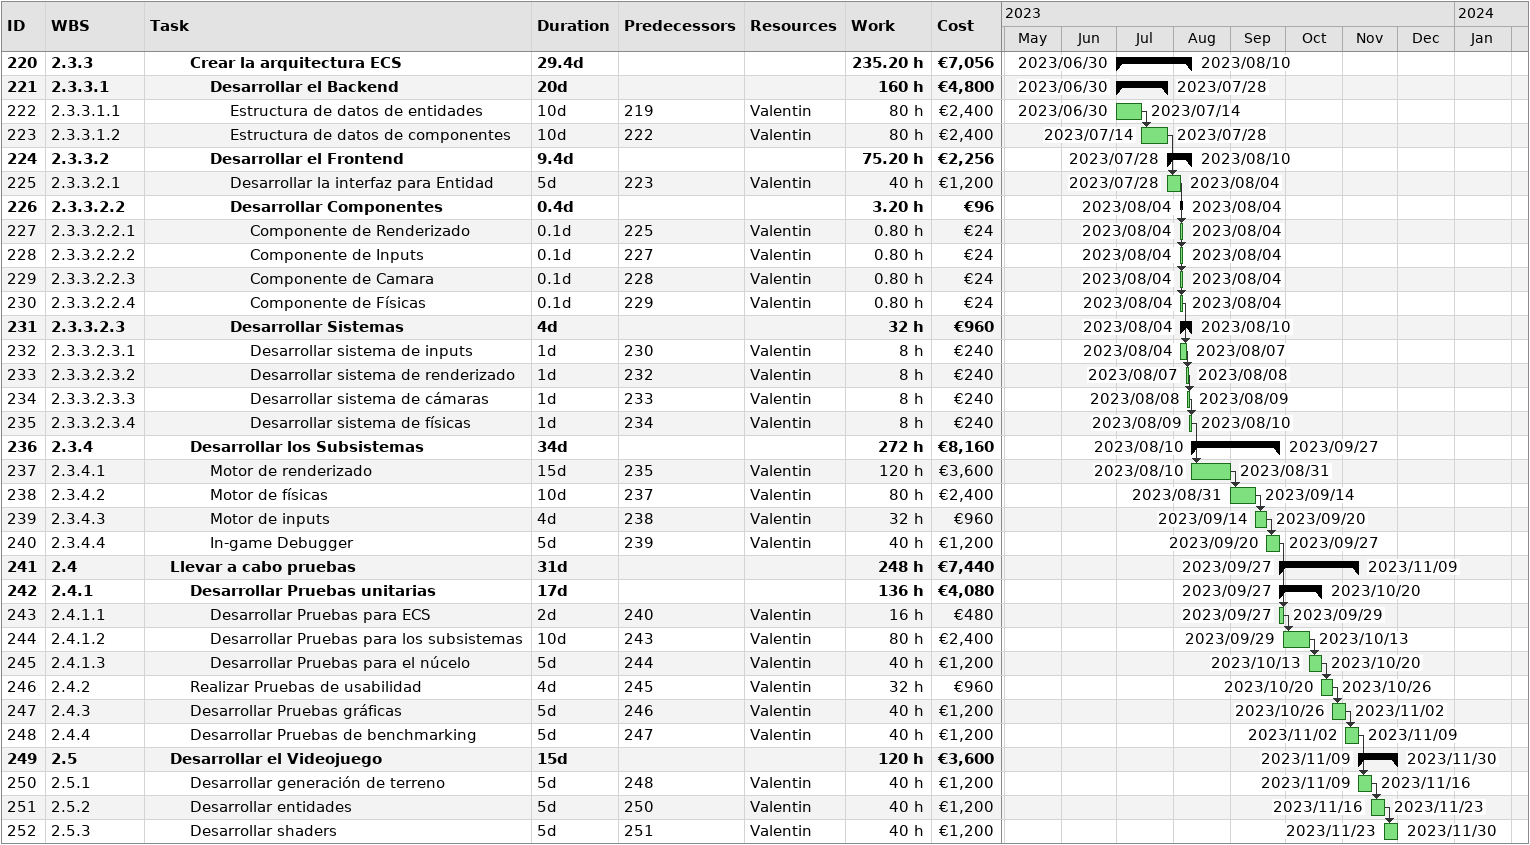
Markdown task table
| ID | WBS | Task | Duration | Start | Finish | Predecessors | Resources | Work (h) | Cost (€) |
|---|---|---|---|---|---|---|---|---|---|
| 220 | 2.3.3 | **Crear la arquitectura ECS** | 29.4d | 2023-06-30 | 2023-08-10 |  |  | 235.20 | 7056 |
| 221 | 2.3.3.1 | **Desarrollar el Backend** | 20d | 2023-06-30 | 2023-07-28 |  |  | 160 | 4800 |
| 222 | 2.3.3.1.1 | Estructura de datos de entidades | 10d | 2023-06-30 | 2023-07-14 | 219 | Valentin | 80 | 2400 |
| 223 | 2.3.3.1.2 | Estructura de datos de componentes | 10d | 2023-07-14 | 2023-07-28 | 222 | Valentin | 80 | 2400 |
| 224 | 2.3.3.2 | **Desarrollar el Frontend** | 9.4d | 2023-07-28 | 2023-08-10 |  |  | 75.20 | 2256 |
| 225 | 2.3.3.2.1 | Desarrollar la interfaz para Entidad | 5d | 2023-07-28 | 2023-08-04 | 223 | Valentin | 40 | 1200 |
| 226 | 2.3.3.2.2 | **Desarrollar Componentes** | 0.4d | 2023-08-04 | 2023-08-04 |  |  | 3.20 | 96 |
| 227 | 2.3.3.2.2.1 | Componente de Renderizado | 0.1d | 2023-08-04 | 2023-08-04 | 225 | Valentin | 0.80 | 24 |
| 228 | 2.3.3.2.2.2 | Componente de Inputs | 0.1d | 2023-08-04 | 2023-08-04 | 227 | Valentin | 0.80 | 24 |
| 229 | 2.3.3.2.2.3 | Componente de Camara | 0.1d | 2023-08-04 | 2023-08-04 | 228 | Valentin | 0.80 | 24 |
| 230 | 2.3.3.2.2.4 | Componente de Físicas | 0.1d | 2023-08-04 | 2023-08-04 | 229 | Valentin | 0.80 | 24 |
| 231 | 2.3.3.2.3 | **Desarrollar Sistemas** | 4d | 2023-08-04 | 2023-08-10 |  |  | 32 | 960 |
| 232 | 2.3.3.2.3.1 | Desarrollar sistema de inputs | 1d | 2023-08-04 | 2023-08-07 | 230 | Valentin | 8 | 240 |
| 233 | 2.3.3.2.3.2 | Desarrollar sistema de renderizado | 1d | 2023-08-07 | 2023-08-08 | 232 | Valentin | 8 | 240 |
| 234 | 2.3.3.2.3.3 | Desarrollar sistema de cámaras | 1d | 2023-08-08 | 2023-08-09 | 233 | Valentin | 8 | 240 |
| 235 | 2.3.3.2.3.4 | Desarrollar sistema de físicas | 1d | 2023-08-09 | 2023-08-10 | 234 | Valentin | 8 | 240 |
| 236 | 2.3.4 | **Desarrollar los Subsistemas** | 34d | 2023-08-10 | 2023-09-27 |  |  | 272 | 8160 |
| 237 | 2.3.4.1 | Motor de renderizado | 15d | 2023-08-10 | 2023-08-31 | 235 | Valentin | 120 | 3600 |
| 238 | 2.3.4.2 | Motor de físicas | 10d | 2023-08-31 | 2023-09-14 | 237 | Valentin | 80 | 2400 |
| 239 | 2.3.4.3 | Motor de inputs | 4d | 2023-09-14 | 2023-09-20 | 238 | Valentin | 32 | 960 |
| 240 | 2.3.4.4 | In-game Debugger | 5d | 2023-09-20 | 2023-09-27 | 239 | Valentin | 40 | 1200 |
| 241 | 2.4 | **Llevar a cabo pruebas** | 31d | 2023-09-27 | 2023-11-09 |  |  | 248 | 7440 |
| 242 | 2.4.1 | **Desarrollar Pruebas unitarias** | 17d | 2023-09-27 | 2023-10-20 |  |  | 136 | 4080 |
| 243 | 2.4.1.1 | Desarrollar Pruebas para ECS | 2d | 2023-09-27 | 2023-09-29 | 240 | Valentin | 16 | 480 |
| 244 | 2.4.1.2 | Desarrollar Pruebas para los subsistemas | 10d | 2023-09-29 | 2023-10-13 | 243 | Valentin | 80 | 2400 |
| 245 | 2.4.1.3 | Desarrollar Pruebas para el núcelo | 5d | 2023-10-13 | 2023-10-20 | 244 | Valentin | 40 | 1200 |
| 246 | 2.4.2 | Realizar Pruebas de usabilidad | 4d | 2023-10-20 | 2023-10-26 | 245 | Valentin | 32 | 960 |
| 247 | 2.4.3 | Desarrollar Pruebas gráficas | 5d | 2023-10-26 | 2023-11-02 | 246 | Valentin | 40 | 1200 |
| 248 | 2.4.4 | Desarrollar Pruebas de benchmarking | 5d | 2023-11-02 | 2023-11-09 | 247 | Valentin | 40 | 1200 |
| 249 | 2.5 | **Desarrollar el Videojuego** | 15d | 2023-11-09 | 2023-11-30 |  |  | 120 | 3600 |
| 250 | 2.5.1 | Desarrollar generación de terreno | 5d | 2023-11-09 | 2023-11-16 | 248 | Valentin | 40 | 1200 |
| 251 | 2.5.2 | Desarrollar entidades | 5d | 2023-11-16 | 2023-11-23 | 250 | Valentin | 40 | 1200 |
| 252 | 2.5.3 | Desarrollar shaders | 5d | 2023-11-23 | 2023-11-30 | 251 | Valentin | 40 | 1200 |
